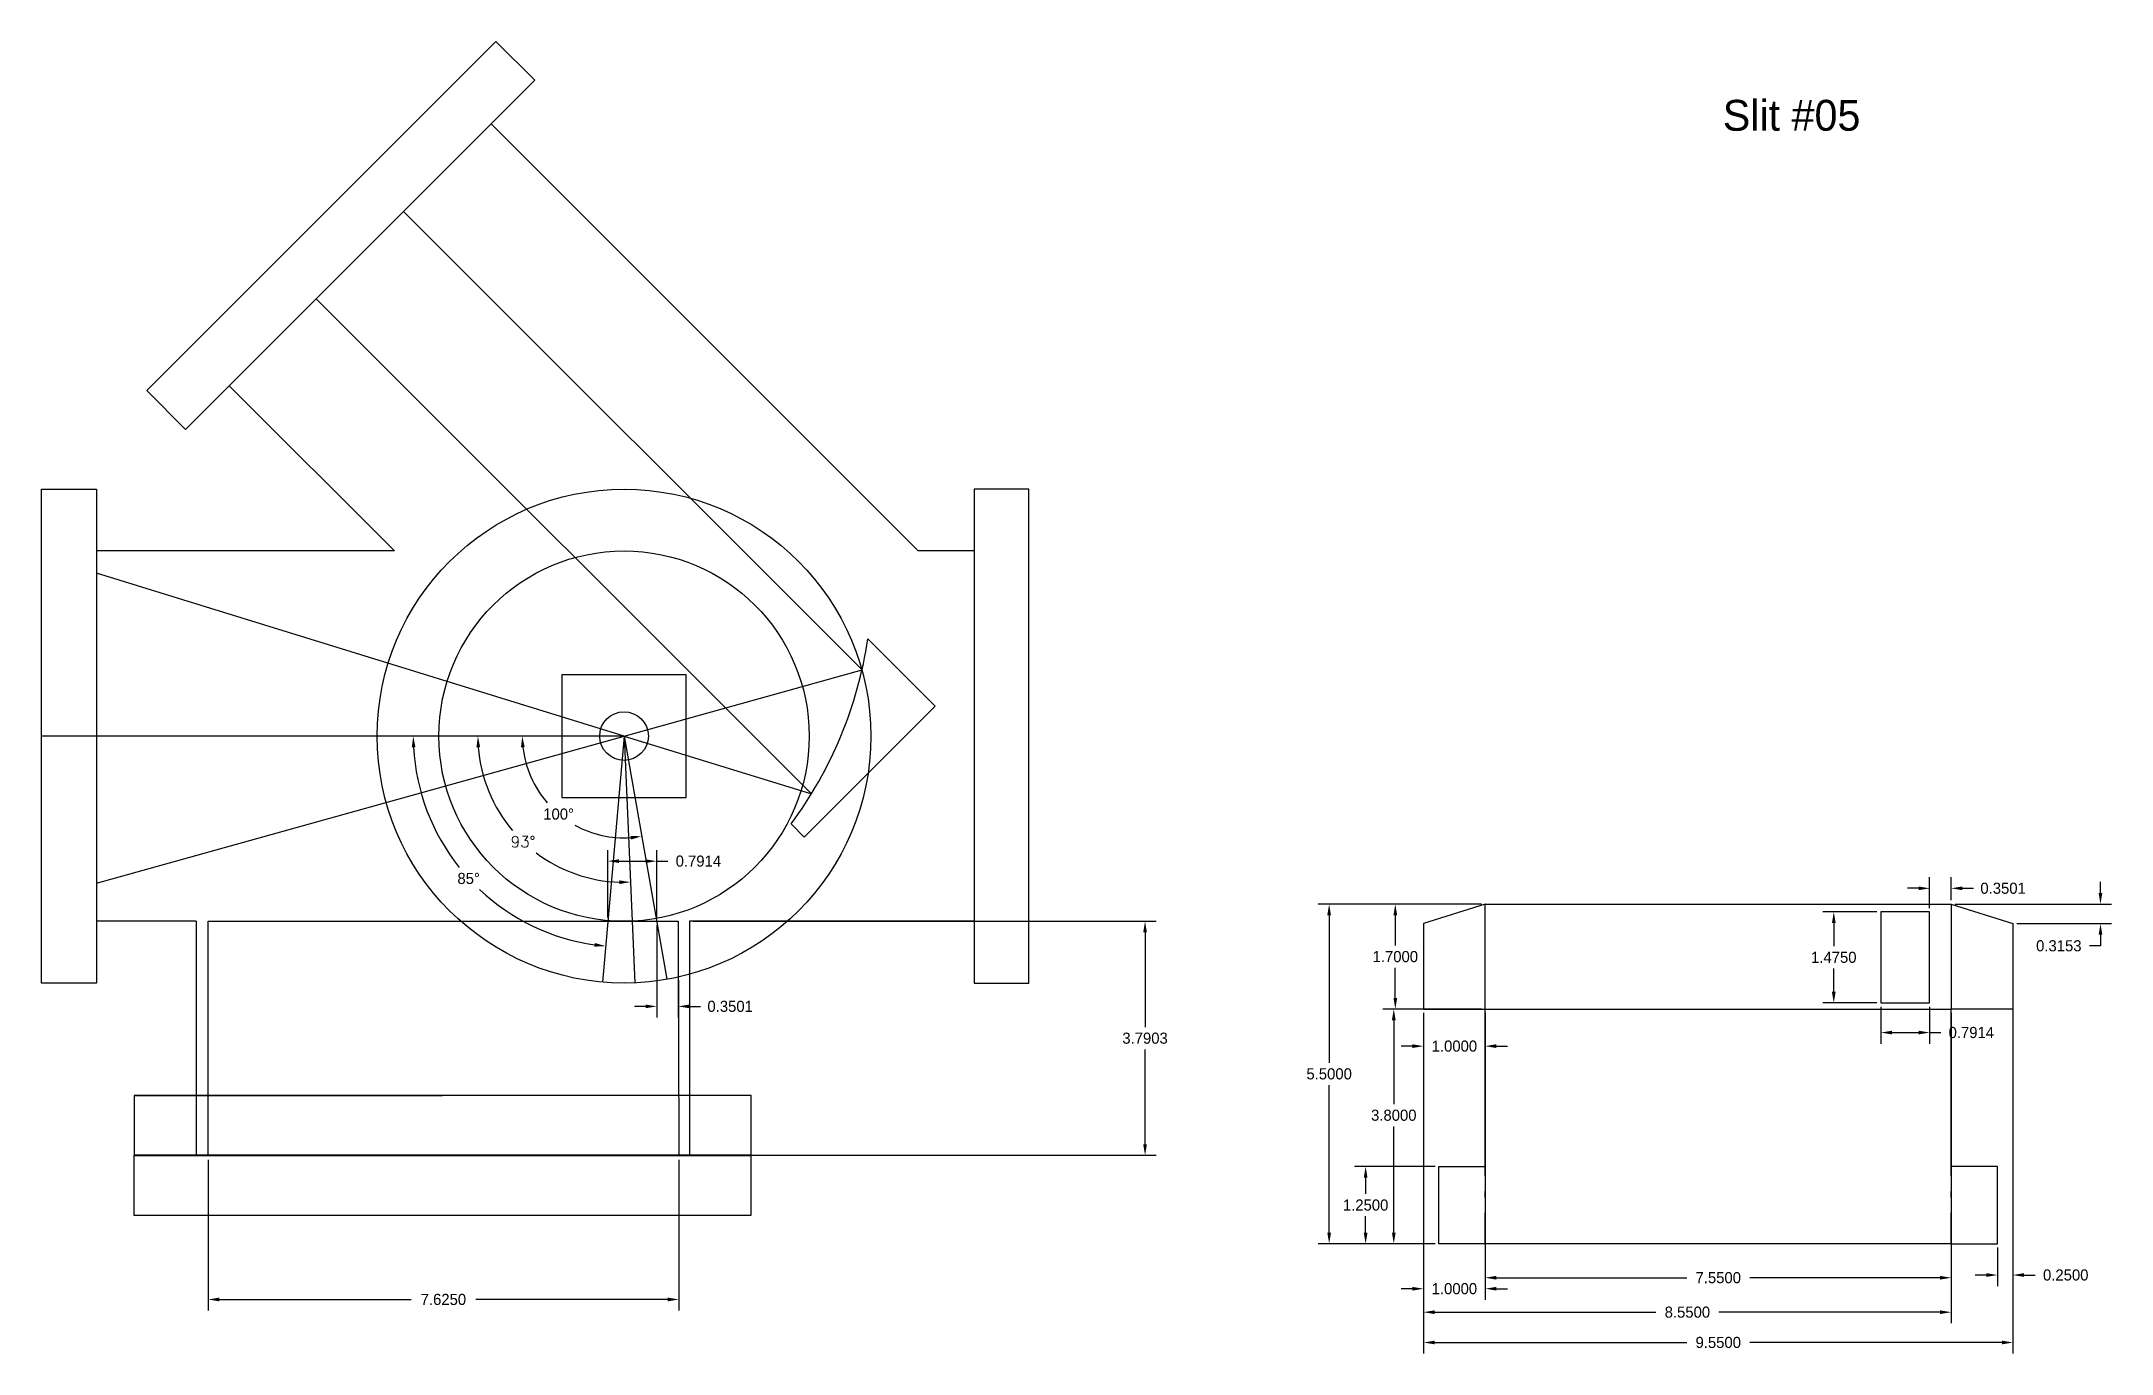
# Model space of a CAD drawing. Header units: inches. Extents: x 6.9 to 40.5, y 34.3 to 55.5.
import ezdxf

# ---------------------------------------------------------------- set-up
doc = ezdxf.new("R2010")
doc.units = ezdxf.units.IN
doc.header["$MEASUREMENT"] = 0
doc.linetypes.add('DASHDOT', pattern=[1, 0.5, -0.25, 0, -0.25])
doc.linetypes.add('DASHED', pattern=[0.75, 0.5, -0.25])
doc.layers.add('3INCH', color=92, linetype='Continuous')
doc.styles.add('Annotative', font='txt.shx')
doc.dimstyles.get("Standard").update_dxf_attribs({"dimtxt": 0.18, "dimasz": 0.18, "dimexe": 0.18, "dimexo": 0.0625, "dimgap": 0.09, "dimtad": 0, "dimtih": 1, "dimtoh": 1, "dimdec": 4, "dimzin": 0, "dimdsep": 46, "dimtxsty": 'Standard', "dimcen": 0.09, "dimadec": 0, "dimazin": 0, "dimtfac": 1, "dimtdec": 4, "dimtofl": 0, "dimtmove": 0, "dimatfit": 3, "dimfxl": 1, "dimtolj": 1, "dimtzin": 0, "dimarcsym": 0})

# ---------------------------------------------------------------- blocks, each defined once
blk = doc.blocks.new('*D4')
at = {"color": 0, "lineweight": -2}
for p, q in [((29.277, 39.85), (28.678, 39.85)), ((28.858, 39.67), (28.858, 38.31)), ((28.858, 36.23), (28.858, 37.95)), ((29.277, 36.05), (28.678, 36.05))]:
    blk.add_line(p, q, dxfattribs=at)
at = {"color": 0}
for points in [[(28.828, 39.67), (28.888, 39.67), (28.858, 39.85)], [(28.828, 36.23), (28.888, 36.23), (28.858, 36.05)]]:
    blk.add_solid(points, dxfattribs=at)
at = {"layer": 'Defpoints', "color": 0}
for p in [(28.858, 39.85), (29.34, 39.85), (29.34, 36.05)]:
    blk.add_point(p, dxfattribs=at)
at = {"color": 0, "insert": (28.858, 38.13), "char_height": 0.18, "attachment_point": 5}
blk.add_mtext('\\A1;3.8000', dxfattribs=at)
blk = doc.blocks.new('*D5')
at = {"color": 0, "lineweight": -2}
for p, q in [((29.34, 39.788), (29.34, 39.07)), ((30.34, 39.788), (30.34, 39.07)), ((29.16, 39.25), (28.98, 39.25)), ((30.52, 39.25), (30.7, 39.25))]:
    blk.add_line(p, q, dxfattribs=at)
at = {"color": 0}
for points in [[(29.16, 39.28), (29.16, 39.22), (29.34, 39.25)], [(30.52, 39.28), (30.52, 39.22), (30.34, 39.25)]]:
    blk.add_solid(points, dxfattribs=at)
at = {"layer": 'Defpoints', "color": 0}
for p in [(29.34, 39.85), (30.34, 39.85), (30.34, 39.25)]:
    blk.add_point(p, dxfattribs=at)
at = {"color": 0, "insert": (29.84, 39.25), "char_height": 0.18, "attachment_point": 5}
blk.add_mtext('\\A1;1.0000', dxfattribs=at)
blk = doc.blocks.new('*D6')
at = {"color": 0, "lineweight": -2}
for p, q in [((29.527, 37.3), (28.222, 37.3)), ((28.402, 37.12), (28.402, 36.855)), ((28.402, 36.23), (28.402, 36.495)), ((29.527, 36.05), (28.222, 36.05))]:
    blk.add_line(p, q, dxfattribs=at)
at = {"color": 0}
for points in [[(28.372, 37.12), (28.432, 37.12), (28.402, 37.3)], [(28.372, 36.23), (28.432, 36.23), (28.402, 36.05)]]:
    blk.add_solid(points, dxfattribs=at)
at = {"layer": 'Defpoints', "color": 0}
for p in [(28.402, 37.3), (29.59, 37.3), (29.59, 36.05)]:
    blk.add_point(p, dxfattribs=at)
at = {"color": 0, "insert": (28.402, 36.675), "char_height": 0.18, "attachment_point": 5}
blk.add_mtext('\\A1;1.2500', dxfattribs=at)
blk = doc.blocks.new('*D7')
at = {"color": 0, "lineweight": -2}
for p, q in [((29.34, 39.725), (29.34, 35.14)), ((30.34, 39.788), (30.34, 35.14)), ((29.16, 35.32), (28.98, 35.32)), ((30.52, 35.32), (30.7, 35.32))]:
    blk.add_line(p, q, dxfattribs=at)
at = {"color": 0}
for points in [[(29.16, 35.35), (29.16, 35.29), (29.34, 35.32)], [(30.52, 35.35), (30.52, 35.29), (30.34, 35.32)]]:
    blk.add_solid(points, dxfattribs=at)
at = {"layer": 'Defpoints', "color": 0}
for p in [(29.34, 39.788), (30.34, 39.85), (30.34, 35.32)]:
    blk.add_point(p, dxfattribs=at)
at = {"color": 0, "insert": (29.84, 35.32), "char_height": 0.18, "attachment_point": 5}
blk.add_mtext('\\A1;1.0000', dxfattribs=at)
blk = doc.blocks.new('*D8')
at = {"color": 0, "lineweight": -2}
for p, q in [((29.34, 39.788), (29.34, 34.76)), ((37.89, 39.788), (37.89, 34.76)), ((29.52, 34.94), (33.105, 34.94)), ((37.71, 34.94), (34.125, 34.94))]:
    blk.add_line(p, q, dxfattribs=at)
at = {"color": 0}
for points in [[(29.52, 34.97), (29.52, 34.91), (29.34, 34.94)], [(37.71, 34.97), (37.71, 34.91), (37.89, 34.94)]]:
    blk.add_solid(points, dxfattribs=at)
at = {"layer": 'Defpoints', "color": 0}
for p in [(29.34, 39.85), (37.89, 39.85), (37.89, 34.94)]:
    blk.add_point(p, dxfattribs=at)
at = {"color": 0, "insert": (33.615, 34.94), "char_height": 0.18, "attachment_point": 5}
blk.add_mtext('\\A1;8.5500', dxfattribs=at)
blk = doc.blocks.new('*D9')
at = {"color": 0, "lineweight": -2}
for p, q in [((29.34, 39.788), (29.34, 34.269)), ((38.89, 39.788), (38.89, 34.269)), ((29.52, 34.449), (33.605, 34.449)), ((38.71, 34.449), (34.625, 34.449))]:
    blk.add_line(p, q, dxfattribs=at)
at = {"color": 0}
for points in [[(29.52, 34.479), (29.52, 34.419), (29.34, 34.449)], [(38.71, 34.479), (38.71, 34.419), (38.89, 34.449)]]:
    blk.add_solid(points, dxfattribs=at)
at = {"layer": 'Defpoints', "color": 0}
for p in [(29.34, 39.85), (38.89, 39.85), (38.89, 34.449)]:
    blk.add_point(p, dxfattribs=at)
at = {"color": 0, "insert": (34.115, 34.449), "char_height": 0.18, "attachment_point": 5}
blk.add_mtext('\\A1;9.5500', dxfattribs=at)
blk = doc.blocks.new('*D10')
at = {"color": 0, "lineweight": -2}
for p, q in [((30.34, 35.988), (30.34, 35.318)), ((37.89, 35.988), (37.89, 35.318)), ((30.52, 35.498), (33.605, 35.498)), ((37.71, 35.498), (34.625, 35.498))]:
    blk.add_line(p, q, dxfattribs=at)
at = {"color": 0}
for points in [[(30.52, 35.528), (30.52, 35.468), (30.34, 35.498)], [(37.71, 35.528), (37.71, 35.468), (37.89, 35.498)]]:
    blk.add_solid(points, dxfattribs=at)
at = {"layer": 'Defpoints', "color": 0}
for p in [(30.34, 36.05), (37.89, 36.05), (37.89, 35.498)]:
    blk.add_point(p, dxfattribs=at)
at = {"color": 0, "insert": (34.115, 35.498), "char_height": 0.18, "attachment_point": 5}
blk.add_mtext('\\A1;7.5500', dxfattribs=at)
blk = doc.blocks.new('*D11')
at = {"color": 0, "lineweight": -2}
for p, q in [((38.89, 40.013), (38.89, 35.362)), ((38.64, 35.988), (38.64, 35.362)), ((38.46, 35.542), (38.28, 35.542)), ((39.07, 35.542), (39.25, 35.542))]:
    blk.add_line(p, q, dxfattribs=at)
at = {"color": 0}
for points in [[(38.46, 35.572), (38.46, 35.512), (38.64, 35.542)], [(39.07, 35.572), (39.07, 35.512), (38.89, 35.542)]]:
    blk.add_solid(points, dxfattribs=at)
at = {"layer": 'Defpoints', "color": 0}
for p in [(38.89, 40.075), (38.64, 36.05), (38.89, 35.542)]:
    blk.add_point(p, dxfattribs=at)
at = {"color": 0, "insert": (39.745, 35.542), "char_height": 0.18, "attachment_point": 5}
blk.add_mtext('\\A1;0.2500', dxfattribs=at)
blk = doc.blocks.new('01')
at = {"color": 0}
blk.add_line((-57.158, -33.792), (-52.158, -33.792), dxfattribs=at)
at = {"layer": '3INCH', "color": 0}
for points in [[(-57.158, -34.762), (-47.158, -34.762), (-47.158, -33.792), (-57.158, -33.792)], [(-57.161, -35.729), (-47.161, -35.729), (-47.161, -34.759), (-57.161, -34.759)]]:
    blk.add_lwpolyline(points, close=True, dxfattribs=at)
blk = doc.blocks.new('*D13')
at = {"color": 0, "lineweight": -2}
for p, q in [((17.509, 41.273), (25.008, 41.273)), ((24.828, 41.093), (24.828, 39.558)), ((24.828, 37.662), (24.828, 39.198)), ((17.509, 37.482), (25.008, 37.482))]:
    blk.add_line(p, q, dxfattribs=at)
at = {"color": 0}
for points in [[(24.798, 41.093), (24.858, 41.093), (24.828, 41.273)], [(24.798, 37.662), (24.858, 37.662), (24.828, 37.482)]]:
    blk.add_solid(points, dxfattribs=at)
at = {"layer": 'Defpoints', "color": 0}
for p in [(17.447, 41.273), (24.828, 41.273), (17.447, 37.482)]:
    blk.add_point(p, dxfattribs=at)
at = {"color": 0, "insert": (24.828, 39.378), "char_height": 0.18, "attachment_point": 5}
blk.add_mtext('\\A1;3.7903', dxfattribs=at)
blk = doc.blocks.new('*D14')
at = {"color": 0, "lineweight": -2}
for p, q in [((9.647, 37.41), (9.647, 34.966)), ((17.272, 37.41), (17.272, 34.966)), ((9.827, 35.146), (12.935, 35.146)), ((17.092, 35.146), (13.985, 35.146))]:
    blk.add_line(p, q, dxfattribs=at)
at = {"color": 0}
for points in [[(9.827, 35.176), (9.827, 35.116), (9.647, 35.146)], [(17.092, 35.176), (17.092, 35.116), (17.272, 35.146)]]:
    blk.add_solid(points, dxfattribs=at)
at = {"layer": 'Defpoints', "color": 0}
for p in [(9.647, 37.473), (17.272, 37.473), (17.272, 35.146)]:
    blk.add_point(p, dxfattribs=at)
at = {"color": 0, "insert": (13.46, 35.146), "char_height": 0.18, "attachment_point": 5}
blk.add_mtext('\\A1;7.6250', dxfattribs=at)
blk = doc.blocks.new('*D15')
at = {"color": 0, "lineweight": -2}
for start, end in [(186.2563, 221.0643), (241.0667, 273.7437)]:
    blk.add_arc((16.387, 44.273), 1.649, start, end, dxfattribs=at)
at = {"color": 0}
for points in [[(14.717, 44.091), (14.777, 44.095), (14.737, 44.273)], [(16.491, 42.657), (16.498, 42.597), (16.673, 42.649)]]:
    blk.add_solid(points, dxfattribs=at)
at = {"layer": 'Defpoints', "color": 0}
for p in [(6.947, 44.273), (16.387, 44.273), (16.387, 44.273), (15.009, 43.366), (17.081, 40.334)]:
    blk.add_point(p, dxfattribs=at)
at = {"color": 0, "insert": (15.327, 43.009), "char_height": 0.18, "attachment_point": 5}
blk.add_mtext('\\A1;100°', dxfattribs=at)
blk = doc.blocks.new('*D16')
at = {"color": 0, "lineweight": -2}
for start, end in [(183.0207, 218.5264), (226.7445, 261.9793)]:
    blk.add_arc((16.387, 44.273), 3.415, start, end, dxfattribs=at)
at = {"color": 0}
for points in [[(12.947, 44.092), (13.007, 44.094), (12.972, 44.273)], [(15.914, 40.921), (15.907, 40.862), (16.089, 40.871)]]:
    blk.add_solid(points, dxfattribs=at)
at = {"layer": 'Defpoints', "color": 0}
for p in [(6.947, 44.273), (16.387, 44.273), (16.387, 44.273), (13.381, 42.652), (16.038, 40.288)]:
    blk.add_point(p, dxfattribs=at)
at = {"color": 0, "insert": (13.869, 41.966), "char_height": 0.18, "attachment_point": 5}
blk.add_mtext('\\A1;85°', dxfattribs=at)
blk = doc.blocks.new('*D17')
at = {"color": 0, "lineweight": -2}
for start, end in [(184.3559, 220.2675), (232.9748, 268.1441)]:
    blk.add_arc((16.387, 44.273), 2.368, start, end, dxfattribs=at)
at = {"color": 0}
for points in [[(13.995, 44.092), (14.055, 44.094), (14.019, 44.273)], [(16.31, 41.936), (16.31, 41.876), (16.49, 41.907)]]:
    blk.add_solid(points, dxfattribs=at)
at = {"layer": 'Defpoints', "color": 0}
for p in [(6.947, 44.273), (16.387, 44.273), (16.387, 44.273), (14.353, 43.059), (16.561, 40.277)]:
    blk.add_point(p, dxfattribs=at)
at = {"color": 0, "insert": (14.749, 42.562), "char_height": 0.18, "attachment_point": 5, "style": 'Annotative'}
blk.add_mtext('\\A1;93°', dxfattribs=at)
blk = doc.blocks.new('*D19')
at = {"color": 0, "lineweight": -2}
for p, q in [((16.124, 41.335), (16.124, 42.427)), ((16.916, 41.335), (16.916, 42.427)), ((16.304, 42.247), (16.736, 42.247)), ((16.916, 42.247), (17.096, 42.247))]:
    blk.add_line(p, q, dxfattribs=at)
at = {"color": 0}
for points in [[(16.304, 42.277), (16.304, 42.217), (16.124, 42.247)], [(16.736, 42.277), (16.736, 42.217), (16.916, 42.247)]]:
    blk.add_solid(points, dxfattribs=at)
at = {"layer": 'Defpoints', "color": 0}
for p in [(16.916, 42.247), (16.124, 41.273), (16.916, 41.273)]:
    blk.add_point(p, dxfattribs=at)
at = {"color": 0, "insert": (17.591, 42.247), "char_height": 0.18, "attachment_point": 5}
blk.add_mtext('\\A1;0.7914', dxfattribs=at)
blk = doc.blocks.new('*D20')
at = {"color": 0, "lineweight": -2}
for p, q in [((30.277, 41.55), (28.703, 41.55)), ((28.883, 41.37), (28.883, 40.88)), ((28.883, 40.03), (28.883, 40.52)), ((30.277, 39.85), (28.703, 39.85))]:
    blk.add_line(p, q, dxfattribs=at)
at = {"color": 0}
for points in [[(28.853, 41.37), (28.913, 41.37), (28.883, 41.55)], [(28.853, 40.03), (28.913, 40.03), (28.883, 39.85)]]:
    blk.add_solid(points, dxfattribs=at)
at = {"layer": 'Defpoints', "color": 0}
for p in [(28.883, 41.55), (30.34, 41.55), (30.34, 39.85)]:
    blk.add_point(p, dxfattribs=at)
at = {"color": 0, "insert": (28.883, 40.7), "char_height": 0.18, "attachment_point": 5}
blk.add_mtext('\\A1;1.7000', dxfattribs=at)
blk = doc.blocks.new('*D21')
at = {"color": 0, "lineweight": -2}
for p, q in [((30.277, 41.55), (27.631, 41.55)), ((27.811, 41.37), (27.811, 38.98)), ((27.811, 36.23), (27.811, 38.62)), ((29.527, 36.05), (27.631, 36.05))]:
    blk.add_line(p, q, dxfattribs=at)
at = {"color": 0}
for points in [[(27.781, 41.37), (27.841, 41.37), (27.811, 41.55)], [(27.781, 36.23), (27.841, 36.23), (27.811, 36.05)]]:
    blk.add_solid(points, dxfattribs=at)
at = {"layer": 'Defpoints', "color": 0}
for p in [(27.811, 41.55), (30.34, 41.55), (29.59, 36.05)]:
    blk.add_point(p, dxfattribs=at)
at = {"color": 0, "insert": (27.811, 38.8), "char_height": 0.18, "attachment_point": 5}
blk.add_mtext('\\A1;5.5000', dxfattribs=at)
blk = doc.blocks.new('*D22')
at = {"color": 0, "lineweight": -2}
for p, q in [((40.308, 41.73), (40.308, 41.91)), ((37.952, 41.55), (40.488, 41.55)), ((38.952, 41.235), (40.488, 41.235)), ((40.308, 41.055), (40.308, 40.875)), ((40.308, 40.875), (40.128, 40.875))]:
    blk.add_line(p, q, dxfattribs=at)
at = {"color": 0}
for points in [[(40.278, 41.73), (40.338, 41.73), (40.308, 41.55)], [(40.278, 41.055), (40.338, 41.055), (40.308, 41.235)]]:
    blk.add_solid(points, dxfattribs=at)
at = {"layer": 'Defpoints', "color": 0}
for p in [(37.89, 41.55), (38.89, 41.235), (40.308, 41.235)]:
    blk.add_point(p, dxfattribs=at)
at = {"color": 0, "insert": (39.633, 40.875), "char_height": 0.18, "attachment_point": 5}
blk.add_mtext('\\A1;0.3153', dxfattribs=at)
blk = doc.blocks.new('*D28')
at = {"color": 0, "lineweight": -2}
for p, q in [((16.916, 41.21), (16.916, 39.714)), ((17.266, 41.21), (17.266, 39.714)), ((16.736, 39.894), (16.556, 39.894)), ((17.446, 39.894), (17.626, 39.894))]:
    blk.add_line(p, q, dxfattribs=at)
at = {"color": 0}
for points in [[(16.736, 39.924), (16.736, 39.864), (16.916, 39.894)], [(17.446, 39.924), (17.446, 39.864), (17.266, 39.894)]]:
    blk.add_solid(points, dxfattribs=at)
at = {"layer": 'Defpoints', "color": 0}
for p in [(16.916, 41.273), (17.266, 41.273), (17.266, 39.894)]:
    blk.add_point(p, dxfattribs=at)
at = {"color": 0, "insert": (18.106, 39.894), "char_height": 0.18, "attachment_point": 5}
blk.add_mtext('\\A1;0.3501', dxfattribs=at)
blk = doc.blocks.new('*D29')
at = {"color": 0, "lineweight": -2}
for p, q in [((37.54, 41.488), (37.54, 41.987)), ((37.89, 41.613), (37.89, 41.987)), ((37.36, 41.807), (37.18, 41.807)), ((38.07, 41.807), (38.25, 41.807))]:
    blk.add_line(p, q, dxfattribs=at)
at = {"color": 0}
for points in [[(37.36, 41.837), (37.36, 41.777), (37.54, 41.807)], [(38.07, 41.837), (38.07, 41.777), (37.89, 41.807)]]:
    blk.add_solid(points, dxfattribs=at)
at = {"layer": 'Defpoints', "color": 0}
for p in [(37.89, 41.807), (37.54, 41.425), (37.89, 41.55)]:
    blk.add_point(p, dxfattribs=at)
at = {"color": 0, "insert": (38.73, 41.807), "char_height": 0.18, "attachment_point": 5}
blk.add_mtext('\\A1;0.3501', dxfattribs=at)
blk = doc.blocks.new('*D30')
at = {"color": 0, "lineweight": -2}
for p, q in [((36.748, 39.888), (36.748, 39.29)), ((37.54, 39.888), (37.54, 39.29)), ((36.928, 39.47), (37.36, 39.47)), ((37.54, 39.47), (37.72, 39.47))]:
    blk.add_line(p, q, dxfattribs=at)
at = {"color": 0}
for points in [[(36.928, 39.5), (36.928, 39.44), (36.748, 39.47)], [(37.36, 39.5), (37.36, 39.44), (37.54, 39.47)]]:
    blk.add_solid(points, dxfattribs=at)
at = {"layer": 'Defpoints', "color": 0}
for p in [(36.748, 39.95), (37.54, 39.95), (37.54, 39.47)]:
    blk.add_point(p, dxfattribs=at)
at = {"color": 0, "insert": (38.215, 39.47), "char_height": 0.18, "attachment_point": 5}
blk.add_mtext('\\A1;0.7914', dxfattribs=at)
blk = doc.blocks.new('*D31')
at = {"color": 0, "lineweight": -2}
for p, q in [((36.686, 41.425), (35.807, 41.425)), ((35.987, 41.245), (35.987, 40.868)), ((35.987, 40.13), (35.987, 40.508)), ((36.686, 39.95), (35.807, 39.95))]:
    blk.add_line(p, q, dxfattribs=at)
at = {"color": 0}
for points in [[(35.957, 41.245), (36.017, 41.245), (35.987, 41.425)], [(35.957, 40.13), (36.017, 40.13), (35.987, 39.95)]]:
    blk.add_solid(points, dxfattribs=at)
at = {"layer": 'Defpoints', "color": 0}
for p in [(35.987, 41.425), (36.748, 41.425), (36.748, 39.95)]:
    blk.add_point(p, dxfattribs=at)
at = {"color": 0, "insert": (35.987, 40.688), "char_height": 0.18, "attachment_point": 5}
blk.add_mtext('\\A1;1.4750', dxfattribs=at)

msp = doc.modelspace()

# ---------------------------------------------------------------- linework, layer by layer
at = {"color": 1}
for p, q in [((12.81529, 52.77341), (11.40108, 51.3592)), ((12.81529, 52.77341), (11.40108, 51.3592)), ((20.24229, 45.34641), (12.81529, 52.77341)), ((19.42142, 43.33622), (11.40108, 51.3592)), ((7.83674, 46.91135), (7.83674, 41.89179)), ((16.38674, 44.27274), (7.83674, 46.91135)), ((16.38674, 44.27274), (20.24229, 45.34641)), ((7.83674, 41.89179), (16.38674, 44.27274)), ((16.38674, 44.27274), (19.42142, 43.33622))]:
    msp.add_line(p, q, dxfattribs=at)
for p, q in [((21.42628, 44.75852), (20.33734, 45.84746)), ((19.30496, 42.6372), (21.42628, 44.75852)), ((16.38674, 44.27274), (6.94674, 44.27274)), ((12.38674, 44.27274), (12.38674, 44.27274)), ((19.30496, 42.6372), (19.09283, 42.84933)), ((29.33967, 39.85003), (30.33967, 39.85003)), ((30.33967, 39.85003), (37.88967, 39.85003)), ((30.33967, 37.30003), (30.33967, 39.85003)), ((37.88967, 37.30003), (37.88967, 39.85003)), ((38.88967, 39.85003), (37.88967, 39.85003)), ((37.88967, 36.05003), (30.33967, 36.05003))]:
    msp.add_line(p, q)
at = {"color": 14}
for q in [(16.03812, 40.28797), (17.08133, 40.33351), (16.56122, 40.27655)]:
    msp.add_line((16.38674, 44.27274), q, dxfattribs=at)
at = {"color": 0}
for p, q in [((9.45331, 41.27274), (9.45331, 37.47963)), ((17.44674, 41.27274), (17.44674, 37.48243)), ((30.33967, 41.55003), (29.33967, 41.23473)), ((30.33967, 39.85003), (30.33967, 41.55003)), ((30.33967, 41.55003), (37.88967, 41.55003)), ((37.53957, 41.42503), (36.74817, 41.42503)), ((36.74817, 41.42503), (36.74817, 41.42503)), ((36.74817, 41.42503), (36.74817, 39.95003)), ((37.53957, 39.95003), (37.53957, 41.42503)), ((37.88967, 41.55003), (37.88967, 39.85003)), ((37.88967, 41.55003), (38.88967, 41.23473)), ((29.33967, 41.23473), (29.33967, 39.85003)), ((38.88967, 41.23473), (38.88967, 39.85003)), ((36.74817, 39.95003), (37.53957, 39.95003)), ((29.58967, 36.05003), (29.58967, 37.30003)), ((29.58967, 37.30003), (30.33967, 37.30003)), ((38.63746, 37.30003), (37.88967, 37.30003)), ((38.63967, 36.05003), (38.63746, 37.30003)), ((30.33967, 36.05003), (29.58967, 36.05003)), ((37.88967, 36.05003), (38.63967, 36.05003))]:
    msp.add_line(p, q, dxfattribs=at)
at = {"color": 3, "linetype": 'Continuous'}
for p, q in [((9.6472, 37.47275), (9.6472, 41.27274)), ((9.6472, 41.27274), (13.45331, 41.27274)), ((13.45331, 41.27274), (17.26581, 41.27274)), ((17.26581, 41.27274), (17.2722, 37.47275))]:
    msp.add_line(p, q, dxfattribs=at)
at = {"color": 3, "linetype": 'DASHED'}
msp.add_line((17.2722, 37.47275), (9.6472, 37.47275), dxfattribs=at)
at = {"linetype": 'DASHDOT'}
for p, q in [((30.33967, 36.05003), (30.33967, 37.30003)), ((37.88967, 36.05003), (37.88967, 37.30003))]:
    msp.add_line(p, q, dxfattribs=at)
msp.add_lwpolyline([(17.38659, 43.2729), (15.38659, 43.2729), (15.38659, 45.2729), (17.38659, 45.2729)], close=True)
for radius in [4, 3, 0.394]:
    msp.add_circle((16.38674, 44.27274), radius)
at = {"color": 0}
msp.add_arc((13.69193, 46.84857), 6.72039, 323.480896, 351.432982, dxfattribs=at)
at = {"layer": '3INCH', "color": 0}
for p, q in [((14.2327, 54.19082), (21.15077, 47.27274)), ((12.66549, 47.27274), (9.99006, 49.94818)), ((12.66549, 47.27274), (7.84331, 47.27274)), ((22.05674, 47.27274), (21.15077, 47.27274)), ((9.45331, 41.27274), (7.83674, 41.27274)), ((22.05674, 41.27274), (17.44674, 41.27274))]:
    msp.add_line(p, q, dxfattribs=at)
for points in [[(9.28295, 49.24107), (8.65363, 49.8704), (14.31048, 55.52725), (14.93981, 54.89793)], [(7.83674, 40.27274), (6.94674, 40.27274), (6.94674, 48.27274), (7.83674, 48.27274)], [(22.05674, 40.27274), (22.94674, 40.27274), (22.94674, 48.27274), (22.05674, 48.27274)]]:
    msp.add_lwpolyline(points, close=True, dxfattribs=at)

# ---------------------------------------------------------------- block references
at = {"color": 0}
msp.add_blockref('01', (65.60552, 72.24161), dxfattribs=at)

# ---------------------------------------------------------------- texts
at = {"color": 5, "insert": (34.18808, 54.58017), "char_height": 0.5, "width": 9.8683902, "attachment_point": 1}
msp.add_mtext('Slit #05', dxfattribs=at)

# ---------------------------------------------------------------- dimensions: what is measured, and where the dimension line sits
at = {"color": 14}
for base, line2, picture, middle in [((15.0088, 43.36646), ((16.38674, 44.27274), (17.08133, 40.33351)), '*D15', (15.32661, 43.00933)), ((13.38124, 42.65219), ((16.38674, 44.27274), (16.03812, 40.28797)), '*D16', (13.86926, 41.9659))]:
    dim = msp.add_angular_dim_2l(base=base, line1=((16.38674, 44.27274), (6.94674, 44.27274)), line2=line2, dimstyle='Standard', dxfattribs=at)
    dim.commit()
    dim.dimension.update_dxf_attribs({"geometry": picture, "text_midpoint": middle})
dim = msp.add_angular_dim_2l(base=(14.3532464763, 43.0589343268), line1=((16.3867404248, 44.2727440064), (6.9467404248, 44.2727440064)), line2=((16.3867404248, 44.2727440064), (16.5612179743, 40.2765511201)), dimstyle='Standard', override={"dimtxsty": 'Annotative', "dimaunit": 1}, dxfattribs=at)
dim.commit()
dim.dimension.update_dxf_attribs({"geometry": '*D17', "text_midpoint": (14.7490903969, 42.5620324693)})
at = {"color": 5}
for base, p1, p2, picture, middle in [((16.915721, 42.246896), (16.124274, 41.272744), (16.915721, 41.272744), '*D19', (17.590721, 42.246896)), ((17.26581, 39.89424), (16.91572, 41.27274), (17.26581, 41.27274), '*D28', (18.10581, 39.89424)), ((38.88967, 35.54154), (38.63967, 36.05003), (38.88967, 40.07503), '*D11', (39.74467, 35.54154))]:
    dim = msp.add_linear_dim(base=base, p1=p1, p2=p2, dimstyle='Standard', dxfattribs=at)
    dim.commit()
    dim.dimension.update_dxf_attribs({"geometry": picture, "text_midpoint": middle, "dimtype": 160})
for base, p1, p2, picture, middle in [((37.88967, 41.80727), (37.53957, 41.42503), (37.88967, 41.55003), '*D29', (38.72967, 41.80727)), ((37.53957, 39.46979), (36.74817, 39.95003), (37.53957, 39.95003), '*D30', (38.21457, 39.46979)), ((30.33967, 39.25047), (29.33967, 39.85003), (30.33967, 39.85003), '*D5', (29.83967, 39.25047)), ((30.33967, 35.31975), (29.33967, 39.78753), (30.33967, 39.85003), '*D7', (29.83967, 35.31975)), ((37.88967, 34.94032), (29.33967, 39.85003), (37.88967, 39.85003), '*D8', (33.61467, 34.94032)), ((38.88967, 34.44929), (29.33967, 39.85003), (38.88967, 39.85003), '*D9', (34.11467, 34.44929)), ((17.27218, 35.14586), (9.6472, 37.47275), (17.27218, 37.47275), '*D14', (13.45969, 35.14586)), ((37.88967, 35.4983), (30.33967, 36.05003), (37.88967, 36.05003), '*D10', (34.11467, 35.4983))]:
    dim = msp.add_linear_dim(base=base, p1=p1, p2=p2, dimstyle='Standard', dxfattribs=at)
    dim.commit()
    dim.dimension.update_dxf_attribs({"geometry": picture, "text_midpoint": middle})
for base, p1, p2, picture, middle in [((40.30801, 41.23473), (37.88967, 41.55003), (38.88967, 41.23473), '*D22', (39.63301, 40.87473)), ((24.82844, 41.27274), (17.44674, 37.48243), (17.44674, 41.27274), '*D13', (24.82844, 39.37759)), ((27.81075, 41.55003), (29.58967, 36.05003), (30.33967, 41.55003), '*D21', (27.81075, 38.80003)), ((28.8828, 41.55003), (30.33967, 39.85003), (30.33967, 41.55003), '*D20', (28.8828, 40.70003)), ((35.98662, 41.42503), (36.74817, 39.95003), (36.74817, 41.42503), '*D31', (35.98662, 40.68753)), ((28.40234, 37.30003), (29.58967, 36.05003), (29.58967, 37.30003), '*D6', (28.40234, 36.67503))]:
    dim = msp.add_linear_dim(base=base, p1=p1, p2=p2, angle=90, dimstyle='Standard', dxfattribs=at)
    dim.commit()
    dim.dimension.update_dxf_attribs({"geometry": picture, "text_midpoint": middle})
dim = msp.add_linear_dim(base=(28.85818, 39.85003), p1=(29.33967, 36.05003), p2=(29.33967, 39.85003), angle=90, dimstyle='Standard', dxfattribs=at)
dim.commit()
dim.dimension.update_dxf_attribs({"geometry": '*D4', "text_midpoint": (28.85818, 38.13003), "dimtype": 160})

doc.saveas('drawing.dxf')
